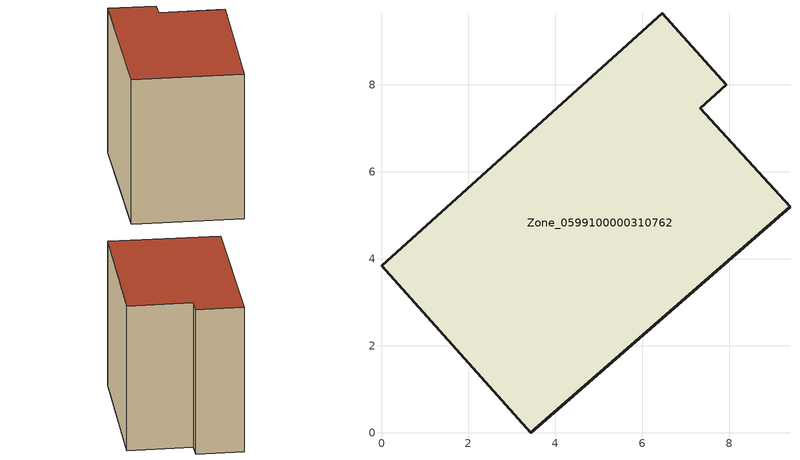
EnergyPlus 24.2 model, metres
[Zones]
Zone_0599100000310762
 floor ground (C_G): 0,3.84 6.46,9.65 7.93,8 7.33,7.46 9.39,5.2 3.43,0 z0
 wall outside (C_F): 3.43,0 9.39,5.2 7.33,7.46 7.93,8 6.46,9.65 0,3.84 3.43,0 z0:7.06
 roof outside (C_R): 6.46,9.65 0,3.84 3.43,0 9.39,5.2 7.33,7.46 7.93,8 z7.06
[BUILDING]
Pand.0599100000310762: North Axis=0; Terrain=City; Loads Convergence Tolerance Value=0.04; Temperature Convergence Tolerance Value=0.4; Solar Distribution=FullExterior; Maximum Number of Warmup Days=25; Minimum Number of Warmup Days=1
[Site:Location]
Rotterdam.The.Hague.AP_ZH_NLD Design_Conditions: Latitude=51.96; Longitude=4.45; Time Zone=1; Elevation=-4.5
[SITE:GROUNDTEMPERATURE:BUILDINGSURFACE]
18, 18, 18, 18, 18, 18, 18, 18, 18, 18, 18, 18
[MATERIAL] Thermal Absorptance=0.9; Solar Absorptance=0.7; Visible Absorptance=0.7
Name | Roughness | Thickness | Conductivity | Density | Specific Heat
G.TC.1946 | MediumSmooth | 0.15 | 1 | 540 | 1210
F.TC.1946 | Rough | 0.3 | 0.857143 | 1920 | 840
R.TC.1946 | MediumRough | 0.2 | 0.909091 | 1500 | 1000
[CONSTRUCTION]
C_G: G.TC.1946
C_F: F.TC.1946
C_R: R.TC.1946
[ZONE]
Zone_0599100000310762: Type=1; Multiplier=1; Ceiling Height=Autocalculate; Volume=Autocalculate; Floor Area=autocalculate; Part of Total Floor Area=Yes
[ZONEINFILTRATION:DESIGNFLOWRATE]
Infil_Zone_0599100000310762: Zone or ZoneList or Space or SpaceList=Zone_0599100000310762; Schedule=AlwaysOn; Design Flow Rate Calculation Method=Flow/Area; Flow Rate per Floor Area=0.003; Constant Term Coefficient=1; Temperature Term Coefficient=0; Velocity Term Coefficient=0; Velocity Squared Term Coefficient=0
[HVACTEMPLATE:ZONE:IDEALLOADSAIRSYSTEM]
Zone_0599100000310762: Maximum Heating Supply Air Temperature=50; Minimum Cooling Supply Air Temperature=13; Maximum Heating Supply Air Humidity Ratio=0.0156; Minimum Cooling Supply Air Humidity Ratio=0.0077; Heating Limit=NoLimit; Cooling Limit=NoLimit; Dehumidification Control Type=ConstantSensibleHeatRatio; Cooling Sensible Heat Ratio=0.7; Dehumidification Setpoint=60; Humidification Control Type=None; Humidification Setpoint=30; Outdoor Air Method=None; Outdoor Air Flow Rate per Person=0.00944; Outdoor Air Flow Rate per Zone Floor Area=0; Outdoor Air Flow Rate per Zone=0; Demand Controlled Ventilation Type=None; Outdoor Air Economizer Type=NoEconomizer; Heat Recovery Type=None; Sensible Heat Recovery Effectiveness=0.7; Latent Heat Recovery Effectiveness=0.65
[ZONECONTROL:THERMOSTAT]
ThermostatControl_Zone_0599100000310762: Zone or ZoneList=Zone_0599100000310762; Control Type Schedule=DualSetpointControlType; Control 1=Thermostat_Zone_0599100000310762; Temperature Difference Between Cutout And Setpoint=0
[THERMOSTATSETPOINT:DUALSETPOINT]
Thermostat_Zone_0599100000310762: Heating Setpoint Temperature Schedule=HeatingSetpoint_Zone_0599100000310762; Cooling Setpoint Temperature Schedule=CoolingSetpoint_Zone_0599100000310762
[SCHEDULE:COMPACT]
HeatingSetpoint_Zone_0599100000310762: Through: 12/31, For: AllDays, Until: 24:00, 21
CoolingSetpoint_Zone_0599100000310762: Through: 12/31, For: AllDays, Until: 24:00, 24
DualSetpointControlType: Through: 12/31, For: AllDays, Until: 24:00, 4
AlwaysOn: Through: 12/31, For: AllDays, Until: 24:00, 1
